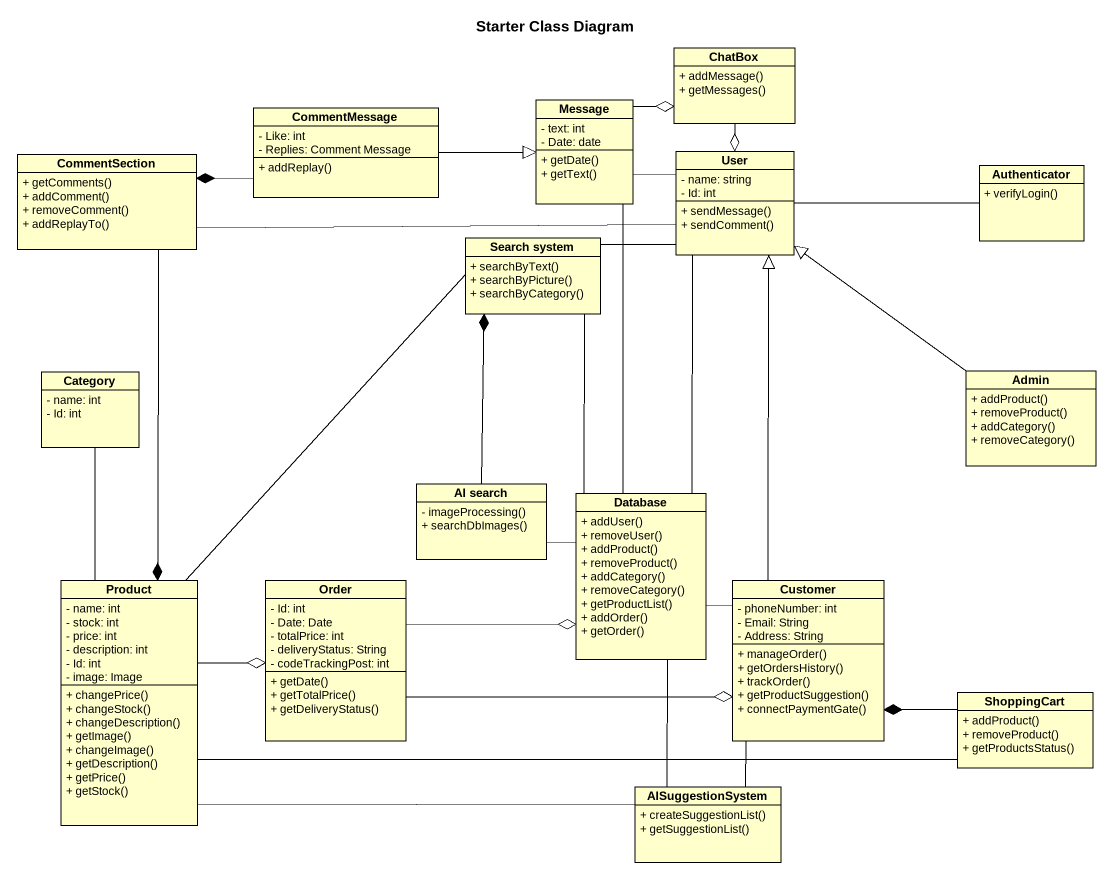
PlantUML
@startuml
title Starter Class Diagram
hide circle
hide empty members
skinparam classAttributeIconSize 0
class ChatBox {
  + addMessage()
  + getMessages()
}
class CommentMessage {
  - Like: int
  - Replies: Comment Message
  + addReplay()
}
class Message {
  - text: int
  - Date: date
  + getDate()
  + getText()
}
class CommentSection {
  + getComments()
  + addComment()
  + removeComment()
  + addReplayTo()
}
class User {
  - name: string
  - Id: int
  + sendMessage()
  + sendComment()
}
class Authenticator {
  + verifyLogin()
}
class "Search system" as Search_system {
  + searchByText()
  + searchByPicture()
  + searchByCategory()
}
class Category {
  - name: int
  - Id: int
}
class Admin {
  + addProduct()
  + removeProduct()
  + addCategory()
  + removeCategory()
}
class "AI search" as AI_search {
  - imageProcessing()
  + searchDbImages()
}
class "Database" as Database_ {
  + addUser()
  + removeUser()
  + addProduct()
  + removeProduct()
  + addCategory()
  + removeCategory()
  + getProductList()
  + addOrder()
  + getOrder()
}
class Product {
  - name: int
  - stock: int
  - price: int
  - description: int
  - Id: int
  - image: Image
  + changePrice()
  + changeStock()
  + changeDescription()
  + getImage()
  + changeImage()
  + getDescription()
  + getPrice()
  + getStock()
}
class Order {
  - Id: int
  - Date: Date
  - totalPrice: int
  - deliveryStatus: String
  - codeTrackingPost: int
  + getDate()
  + getTotalPrice()
  + getDeliveryStatus()
}
class Customer {
  - phoneNumber: int
  - Email: String
  - Address: String
  + manageOrder()
  + getOrdersHistory()
  + trackOrder()
  + getProductSuggestion()
  + connectPaymentGate()
}
class ShoppingCart {
  + addProduct()
  + removeProduct()
  + getProductsStatus()
}
class AISuggestionSystem {
  + createSuggestionList()
  + getSuggestionList()
}
ChatBox --o User
CommentMessage -right-|> Message
CommentMessage -left-* CommentSection
Message -right-o ChatBox
Message -right- User
Message -- Database_
CommentSection --* Product
User -left- CommentSection
Authenticator -left- User
Search_system -right- User
Search_system -- Database_
Search_system -- Product
Category -- Product
Admin -up-|> User
AI_search -up-* Search_system
AI_search -right- Database_
Database_ -up- User
Database_ -right- Customer
Database_ -- AISuggestionSystem
Product -right-o Order
Order -right-o Database_
Order -right-o Customer
Customer -up-|> User
ShoppingCart -left- Product
ShoppingCart -left-* Customer
AISuggestionSystem -left- Product
AISuggestionSystem -up- Customer
@enduml
